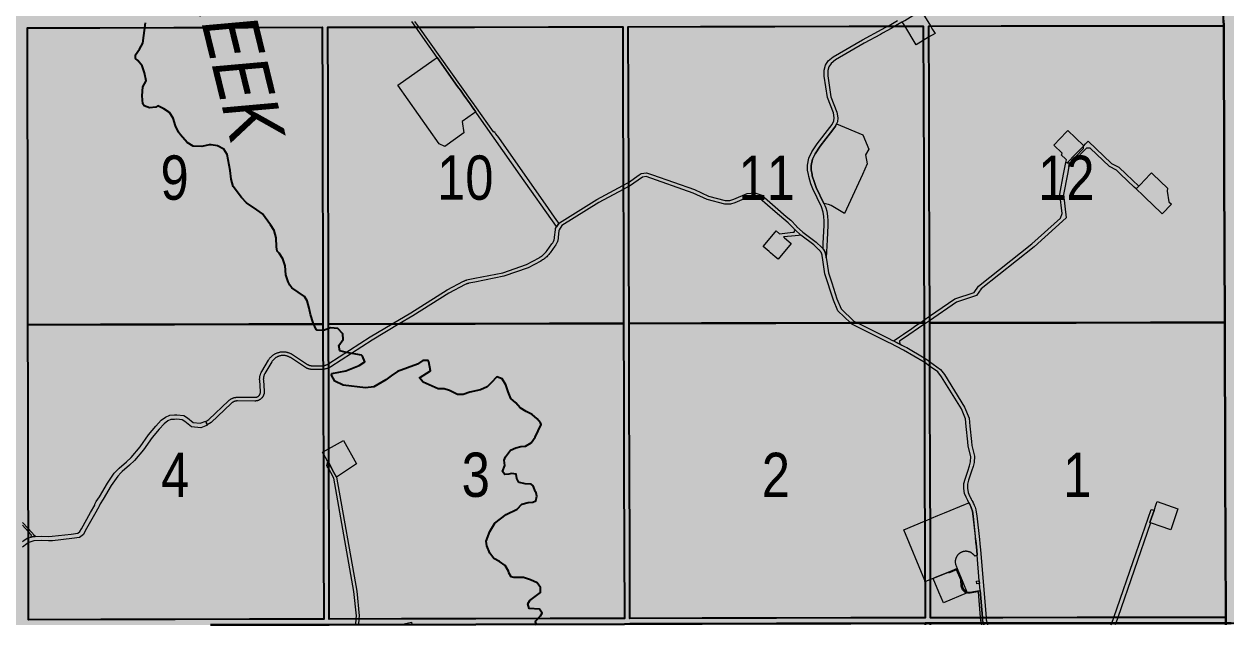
# Model space of a CAD drawing. Extents: x 351064 to 358960, y 6048061 to 6054858.
# Drawn here: x 353195.6 to 353412.9, y 6050432.8 to 6050541.4 of the extents above; entities that cross this region are included whole.
import ezdxf
from ezdxf.enums import TextEntityAlignment as Align

# ---------------------------------------------------------------- set-up
doc = ezdxf.new("R2010")
doc.units = 0
doc.header["$LTSCALE"] = 5
doc.linetypes.add('DASHED2', pattern=[9.525, 6.35, -3.175])
doc.layers.add('AS-ROUTEMAP', color=35, linetype='Continuous', lineweight=0)
for name, color, linetype in [('RoadSeg', 57, 'DASHED2'), ('T-CREEK', 160, 'Continuous'), ('T-WATER-T', 170, 'Continuous'), ('Townships', 57, 'Continuous')]:
    doc.layers.add(name, color=color, linetype=linetype)
doc.layers.add('ROUTE-MAP-BACKGROUND-H', color=7, linetype='Continuous', true_color=0xf0ebff)
doc.layers.add('Sections', color=7, linetype='Continuous', true_color=0xa75418)
doc.styles.add('120', font='ARIALN.TTF', dxfattribs={"height": 13})
doc.styles.add('80LS', font='ARIALNI.TTF', dxfattribs={"height": 10})

msp = doc.modelspace()

# ---------------------------------------------------------------- hatches: boundary and pattern name
at = {"layer": 'ROUTE-MAP-BACKGROUND-H'}
h = msp.add_hatch(color=256, dxfattribs=at)
h.dxf.hatch_style = 1
h.paths.add_polyline_path([(352109.337, 6051083.716), (353736.796, 6051083.637), (353740.383, 6050432.833), (352105.91, 6050432.833)])

# ---------------------------------------------------------------- linework, layer by layer
at = {"layer": 'AS-ROUTEMAP', "flags": 128}
for points in [[(353358.107, 6050538.399), (353356.85, 6050537.638), (353354.786, 6050541.04), (353354.343, 6050541.77), (353354.799, 6050542.046), (353357.501, 6050543.683), (353357.701, 6050543.804), (353357.714, 6050543.811), (353357.773, 6050543.849), (353357.943, 6050543.565), (353358.092, 6050543.317), (353359.455, 6050541.049), (353359.834, 6050540.418), (353360.265, 6050539.706), (353359.111, 6050539.007), (353358.107, 6050538.399)], [(353275.108, 6050521.707), (353271.645, 6050519.255), (353270.656, 6050519.761), (353263.167, 6050530.325), (353269.733, 6050534.973), (353270.278, 6050535.36), (353273.971, 6050530.131), (353274.228, 6050529.768), (353274.421, 6050529.496), (353274.48, 6050529.413), (353275.087, 6050528.555), (353276.211, 6050526.969), (353276.604, 6050526.415), (353276.954, 6050525.921), (353276.999, 6050525.858), (353277.233, 6050525.528), (353277.001, 6050525.363), (353276.834, 6050525.246), (353274.78, 6050523.79), (353275.108, 6050521.707)], [(353347.144, 6050514.216), (353343.907, 6050507.148), (353341.508, 6050508.622), (353341.011, 6050508.757), (353340.177, 6050508.983), (353338.792, 6050511.877), (353338.456, 6050512.757), (353338.086, 6050513.992), (353338.051, 6050514.197), (353337.907, 6050515.037), (353337.889, 6050515.861), (353338.114, 6050516.963), (353338.601, 6050517.956), (353339.49, 6050519.344), (353340.54, 6050520.678), (353341.794, 6050522.27), (353342.246, 6050522.911), (353342.447, 6050523.337), (353347.189, 6050521.376), (353348.298, 6050518.81), (353347.694, 6050517.787), (353348.019, 6050516.125), (353347.144, 6050514.216)], [(353385.669, 6050517.383), (353384.565, 6050516.228), (353384.175, 6050516.302), (353383.91, 6050516.353), (353384.008, 6050516.87), (353383.865, 6050517.007), (353383.152, 6050517.689), (353383.225, 6050518.079), (353381.719, 6050519.519), (353384.023, 6050521.929), (353384.253, 6050522.17), (353384.284, 6050522.141), (353384.525, 6050521.91), (353385.396, 6050521.078), (353385.427, 6050521.048), (353385.657, 6050520.827), (353385.757, 6050520.732), (353385.788, 6050520.703), (353387.023, 6050519.523), (353387.028, 6050519.287), (353387.034, 6050519.052), (353387.039, 6050518.817), (353385.669, 6050517.383)], [(353387.953, 6050520.253), (353392.183, 6050516.209), (353393.494, 6050515.509), (353394.792, 6050514.278), (353397.1, 6050512.087), (353396.641, 6050511.604), (353396.279, 6050511.948), (353393.826, 6050514.277), (353393.098, 6050514.968), (353391.783, 6050515.665), (353388.329, 6050518.965), (353387.627, 6050518.947), (353387.395, 6050518.706), (353387.282, 6050518.589), (353385.67, 6050516.901), (353384.45, 6050515.623), (353384.565, 6050516.228), (353384.175, 6050516.302), (353385.667, 6050517.863), (353386.801, 6050519.049), (353386.913, 6050519.167), (353387.028, 6050519.287), (353387.144, 6050519.408), (353387.489, 6050519.768), (353387.953, 6050520.253)], [(353353.859, 6050484.09), (353353.894, 6050483.585), (353353.446, 6050483.808), (353352.764, 6050484.149), (353353.236, 6050484.471), (353353.866, 6050484.902), (353354.543, 6050485.365), (353356.083, 6050486.416), (353356.796, 6050486.904), (353357.569, 6050487.432), (353358.262, 6050487.905), (353359.265, 6050488.591), (353363.863, 6050491.732), (353367.325, 6050492.906), (353368.111, 6050494.036), (353377.757, 6050501.673), (353382.925, 6050506.302), (353383.237, 6050507.135), (353382.824, 6050510.642), (353383.513, 6050514.267), (353383.91, 6050516.353), (353384.175, 6050516.302), (353384.565, 6050516.228), (353384.45, 6050515.623), (353384.192, 6050514.267), (353383.498, 6050510.618), (353384, 6050506.37), (353378.187, 6050501.163), (353368.601, 6050493.574), (353367.746, 6050492.345), (353364.163, 6050491.131), (353359.268, 6050487.786), (353358.753, 6050487.434), (353358.264, 6050487.1), (353354.549, 6050484.561), (353353.919, 6050484.131), (353353.859, 6050484.09)], [(353402.996, 6050508.86), (353401.352, 6050507.13), (353399.542, 6050508.851), (353398.437, 6050509.899), (353398.393, 6050509.941), (353398.273, 6050510.055), (353398.195, 6050510.129), (353397.91, 6050510.399), (353396.641, 6050511.604), (353397.1, 6050512.087), (353397.33, 6050512.329), (353399.184, 6050514.282), (353399.394, 6050514.504), (353399.627, 6050514.283), (353402.294, 6050511.751), (353402.224, 6050511.194), (353402.559, 6050509.276), (353402.996, 6050508.86)], [(353334.963, 6050504.183), (353335.99, 6050503.239), (353335.578, 6050503.196), (353335.013, 6050503.137), (353332.931, 6050502.921), (353332.863, 6050502.914), (353332.908, 6050502.875), (353333.039, 6050502.765), (353334.282, 6050501.72), (353331.922, 6050498.915), (353331.397, 6050499.357), (353330.556, 6050500.065), (353330.3, 6050500.28), (353329.202, 6050501.203), (353331.384, 6050503.798), (353331.561, 6050504.008), (353332.153, 6050503.51), (353334.585, 6050503.763), (353334.834, 6050503.789), (353334.944, 6050504.124), (353334.963, 6050504.183)], [(353253.332, 6050460.392), (353252.067, 6050459.549), (353251.596, 6050460.388), (353250.658, 6050462.063), (353250.519, 6050462.311), (353249.648, 6050463.864), (353249.541, 6050464.055), (353249.647, 6050464.114), (353250.651, 6050464.677), (353253.319, 6050466.173), (353255.682, 6050461.959), (353253.332, 6050460.392)], [(353367.81, 6050446.333), (353367.887, 6050445.415), (353367.45, 6050445.258), (353367.413, 6050445.314), (353367.391, 6050445.346), (353367.374, 6050445.368), (353367.333, 6050445.421), (353367.29, 6050445.473), (353367.246, 6050445.523), (353367.2, 6050445.571), (353367.152, 6050445.618), (353367.102, 6050445.663), (353367.051, 6050445.706), (353366.998, 6050445.747), (353366.945, 6050445.787), (353366.889, 6050445.824), (353366.833, 6050445.86), (353366.775, 6050445.894), (353366.716, 6050445.925), (353366.656, 6050445.955), (353366.595, 6050445.982), (353366.533, 6050446.008), (353366.47, 6050446.031), (353366.406, 6050446.052), (353366.342, 6050446.07), (353366.277, 6050446.087), (353366.212, 6050446.101), (353366.146, 6050446.113), (353366.08, 6050446.122), (353366.013, 6050446.13), (353365.947, 6050446.135), (353365.88, 6050446.137), (353365.813, 6050446.137), (353365.746, 6050446.135), (353365.679, 6050446.131), (353365.613, 6050446.124), (353365.546, 6050446.115), (353365.48, 6050446.104), (353365.415, 6050446.09), (353365.35, 6050446.074), (353365.286, 6050446.056), (353365.222, 6050446.035), (353365.159, 6050446.012), (353365.097, 6050445.988), (353365.036, 6050445.961), (353364.975, 6050445.931), (353364.916, 6050445.9), (353364.858, 6050445.867), (353364.801, 6050445.832), (353364.746, 6050445.794), (353364.691, 6050445.755), (353364.639, 6050445.714), (353364.587, 6050445.671), (353364.537, 6050445.627), (353364.489, 6050445.58), (353364.443, 6050445.532), (353364.398, 6050445.483), (353364.354, 6050445.431), (353364.313, 6050445.379), (353364.274, 6050445.325), (353364.236, 6050445.269), (353364.201, 6050445.213), (353364.167, 6050445.155), (353364.135, 6050445.096), (353364.106, 6050445.036), (353364.079, 6050444.975), (353364.053, 6050444.913), (353364.01, 6050444.787), (353363.99, 6050444.72), (353363.974, 6050444.652), (353363.959, 6050444.584), (353363.947, 6050444.515), (353363.938, 6050444.446), (353363.931, 6050444.377), (353363.927, 6050444.308), (353363.925, 6050444.238), (353363.926, 6050444.168), (353363.929, 6050444.099), (353363.935, 6050444.029), (353363.943, 6050443.96), (353363.954, 6050443.892), (353363.967, 6050443.823), (353363.983, 6050443.755), (353364.001, 6050443.688), (353364.022, 6050443.622), (353364.071, 6050443.491), (353364.262, 6050443.03), (353362.883, 6050442.458), (353361.184, 6050441.754), (353360.174, 6050441.335), (353359.952, 6050441.243), (353359.412, 6050441.018), (353358.5, 6050440.64), (353358.407, 6050440.864), (353354.608, 6050450.03), (353358.374, 6050451.59), (353358.993, 6050451.847), (353359.378, 6050452.006), (353359.609, 6050452.102), (353360.778, 6050452.587), (353362.009, 6050453.097), (353365.774, 6050454.657), (353366.393, 6050454.913), (353366.512, 6050454.693), (353366.52, 6050454.678), (353366.537, 6050454.646), (353366.619, 6050454.494), (353366.727, 6050454.24), (353366.878, 6050453.881), (353367.018, 6050453.398), (353367.182, 6050452.466), (353367.611, 6050448.271), (353367.621, 6050448.173), (353367.63, 6050448.084), (353367.689, 6050447.51), (353367.81, 6050446.333)], [(353404.19, 6050453.799), (353402.88, 6050450.021), (353400.988, 6050450.678), (353399.593, 6050451.162), (353399.552, 6050451.176), (353399.23, 6050451.288), (353399.102, 6050451.332), (353399.159, 6050451.496), (353399.175, 6050451.543), (353399.867, 6050453.536), (353400.249, 6050454.638), (353400.413, 6050455.11), (353402.29, 6050454.459), (353402.301, 6050454.455), (353404.19, 6050453.799)], [(353366.08, 6050438.644), (353361.771, 6050436.858), (353360.973, 6050438.781), (353359.951, 6050441.244), (353360.174, 6050441.336), (353361.184, 6050441.754), (353362.883, 6050442.458), (353364.263, 6050443.03), (353365.283, 6050440.567), (353366.08, 6050438.644)], [(353368.314, 6050440.298), (353367.816, 6050440.256), (353367.774, 6050440.754), (353368.273, 6050440.796), (353368.314, 6050440.298)]]:
    msp.add_lwpolyline(points, close=True, dxfattribs=at)
for points in [[(353266.184, 6050541.856), (353266.899, 6050540.852), (353276.544, 6050527.316), (353276.938, 6050526.763), (353276.997, 6050526.68), (353277.292, 6050526.266), (353280.39, 6050521.918), (353280.549, 6050521.981), (353280.668, 6050521.813), (353280.834, 6050521.576), (353281.327, 6050520.876), (353286.111, 6050514.084), (353289.358, 6050509.473), (353291.86, 6050505.921), (353292.266, 6050505.345), (353291.865, 6050504.757), (353291.813, 6050504.83), (353285.297, 6050514.082), (353277.452, 6050525.22), (353277.281, 6050525.462), (353277.233, 6050525.528), (353276.999, 6050525.859), (353276.957, 6050525.917), (353276.604, 6050526.416), (353276.212, 6050526.969), (353275.087, 6050528.555), (353274.48, 6050529.413), (353273.972, 6050530.13), (353270.278, 6050535.36), (353268.848, 6050537.381), (353266.388, 6050540.851), (353265.671, 6050541.855)], [(353354.294, 6050541.74), (353353.13, 6050541.037), (353352.329, 6050540.553), (353350.797, 6050539.719), (353350.4, 6050539.504), (353347.488, 6050537.93), (353342.249, 6050534.9), (353341.47, 6050534.281), (353341.074, 6050533.674), (353340.879, 6050532.972), (353340.872, 6050532.01), (353341.457, 6050528.264), (353342.545, 6050525.469), (353342.716, 6050524.447), (353342.619, 6050523.702), (353342.447, 6050523.337), (353342.246, 6050522.911), (353341.794, 6050522.27), (353340.54, 6050520.678), (353339.49, 6050519.344), (353338.601, 6050517.956), (353338.114, 6050516.963), (353337.889, 6050515.861), (353337.907, 6050515.037), (353338.051, 6050514.197), (353338.086, 6050513.992), (353338.456, 6050512.757), (353338.792, 6050511.877), (353340.177, 6050508.983), (353340.361, 6050508.597), (353340.509, 6050508.161), (353340.704, 6050507.583), (353340.856, 6050506.708), (353340.9, 6050505.811), (353340.879, 6050504.979), (353340.76, 6050502.394), (353340.709, 6050501.3), (353340.656, 6050500.209), (353340.656, 6050500.209), (353340.608, 6050499.182), (353340.578, 6050499.367), (353340.524, 6050499.69), (353340.521, 6050499.71), (353340.517, 6050499.729), (353340.513, 6050499.749), (353340.509, 6050499.77), (353340.505, 6050499.789), (353340.501, 6050499.809), (353340.497, 6050499.828), (353340.492, 6050499.853), (353340.483, 6050499.887), (353340.478, 6050499.907), (353340.471, 6050499.933), (353340.462, 6050499.965), (353340.456, 6050499.985), (353340.447, 6050500.013), (353340.437, 6050500.042), (353340.431, 6050500.061), (353340.422, 6050500.089), (353340.411, 6050500.118), (353340.404, 6050500.137), (353340.392, 6050500.169), (353340.382, 6050500.194), (353340.374, 6050500.213), (353340.363, 6050500.238), (353340.353, 6050500.261), (353340.341, 6050500.286), (353340.33, 6050500.312), (353340.319, 6050500.333), (353340.306, 6050500.359), (353340.293, 6050500.385), (353340.284, 6050500.402), (353340.269, 6050500.43), (353340.254, 6050500.458), (353340.24, 6050500.481), (353340.229, 6050500.501), (353340.219, 6050500.518), (353340.21, 6050500.532), (353340.197, 6050500.553), (353340.187, 6050500.569), (353340.176, 6050500.586), (353340.166, 6050500.601), (353340.151, 6050500.623), (353340.142, 6050500.636), (353340.13, 6050500.653), (353340.12, 6050500.668), (353340.099, 6050500.696), (353340.082, 6050500.718), (353340.07, 6050500.734), (353340.061, 6050500.746), (353340.051, 6050500.759), (353340.039, 6050500.774), (353340.022, 6050500.796), (353340.019, 6050500.819), (353340.065, 6050501.816), (353340.213, 6050505.002), (353340.234, 6050505.803), (353340.193, 6050506.634), (353340.056, 6050507.418), (353339.743, 6050508.345), (353338.179, 6050511.613), (353337.824, 6050512.542), (353337.436, 6050513.839), (353337.375, 6050514.195), (353337.241, 6050514.973), (353337.221, 6050515.921), (353337.478, 6050517.18), (353338.019, 6050518.284), (353338.946, 6050519.731), (353341.259, 6050522.668), (353341.667, 6050523.248), (353341.971, 6050523.892), (353342.042, 6050524.435), (353341.895, 6050525.317), (353340.806, 6050528.112), (353340.206, 6050531.959), (353340.213, 6050533.064), (353340.459, 6050533.952), (353340.971, 6050534.736), (353341.87, 6050535.45), (353347.162, 6050538.511), (353350.733, 6050540.443), (353351.818, 6050541.034), (353351.997, 6050541.131), (353353.507, 6050542.043)], [(353369.089, 6050432.833), (353369.005, 6050433.157), (353368.878, 6050433.647), (353368.835, 6050434.162), (353368.424, 6050439.036), (353368.316, 6050440.298), (353368.275, 6050440.796), (353367.887, 6050445.414), (353367.81, 6050446.333), (353367.689, 6050447.51), (353367.674, 6050447.652), (353367.63, 6050448.084), (353367.621, 6050448.173), (353367.611, 6050448.271), (353367.603, 6050448.348), (353367.557, 6050448.798), (353367.182, 6050452.466), (353367.017, 6050453.398), (353366.877, 6050453.884), (353366.727, 6050454.24), (353366.619, 6050454.495), (353366.537, 6050454.646), (353366.52, 6050454.677), (353366.512, 6050454.693), (353366.393, 6050454.913), (353366.196, 6050455.298), (353365.93, 6050455.82), (353365.9, 6050455.897), (353365.624, 6050456.597), (353365.473, 6050457.47), (353365.502, 6050458.356), (353365.699, 6050459.167), (353366.171, 6050460.633), (353366.478, 6050461.587), (353366.704, 6050462.296), (353366.718, 6050463.254), (353366.288, 6050465.106), (353366.171, 6050465.902), (353365.914, 6050468.657), (353365.761, 6050470.038), (353365.036, 6050471.851), (353361.453, 6050477.664), (353360.763, 6050478.529), (353359.293, 6050479.607), (353358.417, 6050480.25), (353358.285, 6050480.327), (353354.573, 6050482.501), (353352.131, 6050483.717), (353351.963, 6050483.803), (353351.512, 6050484.028), (353345.228, 6050487.165), (353344.979, 6050487.404), (353342.724, 6050489.569), (353341.887, 6050491.499), (353340.377, 6050496.284), (353339.987, 6050498.802), (353339.865, 6050499.59), (353339.856, 6050499.641), (353339.843, 6050499.7), (353339.828, 6050499.758), (353339.81, 6050499.816), (353339.791, 6050499.873), (353339.77, 6050499.93), (353339.746, 6050499.985), (353339.721, 6050500.04), (353339.693, 6050500.094), (353339.664, 6050500.146), (353339.633, 6050500.198), (353339.6, 6050500.249), (353339.565, 6050500.298), (353339.528, 6050500.346), (353339.49, 6050500.392), (353339.45, 6050500.438), (353339.365, 6050500.523), (353339.277, 6050500.606), (353338.352, 6050501.478), (353335.99, 6050503.239), (353334.963, 6050504.184), (353334.877, 6050504.263), (353334.78, 6050504.363), (353334.546, 6050504.607), (353333.723, 6050505.46), (353332.927, 6050506.121), (353331.373, 6050507.466), (353328.599, 6050509.866), (353327.613, 6050510.198), (353326.488, 6050510.093), (353324.098, 6050509.099), (353323.265, 6050508.858), (353322.248, 6050508.819), (353319.06, 6050509.679), (353316.552, 6050510.863), (353308.06, 6050513.82), (353307.375, 6050513.728), (353305.062, 6050512.116), (353304.867, 6050512.012), (353303.863, 6050511.472), (353299.49, 6050509.124), (353292.833, 6050504.993), (353292.299, 6050504.211), (353292.285, 6050504.064), (353292.168, 6050502.84), (353292.155, 6050502.726), (353292.138, 6050502.613), (353292.117, 6050502.501), (353292.092, 6050502.389), (353292.063, 6050502.278), (353292.03, 6050502.169), (353291.993, 6050502.061), (353291.952, 6050501.954), (353291.907, 6050501.849), (353291.858, 6050501.745), (353291.806, 6050501.643), (353291.75, 6050501.543), (353291.691, 6050501.446), (353291.561, 6050501.257), (353290.688, 6050500.077), (353290.574, 6050499.925), (353290.455, 6050499.777), (353290.33, 6050499.634), (353290.2, 6050499.495), (353290.065, 6050499.361), (353289.925, 6050499.233), (353289.78, 6050499.109), (353289.632, 6050498.991), (353289.479, 6050498.878), (353289.321, 6050498.771), (353288.996, 6050498.574), (353286.704, 6050497.338), (353282.308, 6050495.818), (353277.077, 6050494.773), (353276.006, 6050494.559), (353275.92, 6050494.54), (353275.834, 6050494.518), (353275.749, 6050494.493), (353275.666, 6050494.465), (353275.583, 6050494.435), (353275.501, 6050494.401), (353275.342, 6050494.325), (353272.405, 6050492.796), (353265.841, 6050488.664), (353263.421, 6050487.225), (353258.49, 6050484.293), (353251.051, 6050479.486), (353250.953, 6050479.424), (353250.852, 6050479.367), (353250.749, 6050479.313), (353250.645, 6050479.263), (353250.617, 6050479.251), (353250.538, 6050479.217), (353250.43, 6050479.175), (353250.321, 6050479.137), (353250.21, 6050479.103), (353250.098, 6050479.072), (353249.985, 6050479.046), (353249.871, 6050479.025), (353249.756, 6050479.007), (353249.641, 6050478.994), (353249.613, 6050478.991), (353249.525, 6050478.984), (353249.294, 6050478.979), (353247.61, 6050478.999), (353247.533, 6050479.002), (353247.457, 6050479.007), (353247.38, 6050479.014), (353247.304, 6050479.025), (353247.228, 6050479.038), (353247.153, 6050479.054), (353247.079, 6050479.072), (353247.005, 6050479.093), (353246.932, 6050479.117), (353246.859, 6050479.143), (353246.788, 6050479.172), (353246.718, 6050479.204), (353246.649, 6050479.237), (353246.581, 6050479.274), (353246.45, 6050479.353), (353243.745, 6050481.123), (353243.674, 6050481.168), (353243.601, 6050481.211), (353243.527, 6050481.25), (353243.452, 6050481.288), (353243.375, 6050481.322), (353243.297, 6050481.354), (353243.218, 6050481.383), (353243.138, 6050481.409), (353243.057, 6050481.432), (353242.975, 6050481.453), (353242.893, 6050481.471), (353242.81, 6050481.485), (353242.726, 6050481.497), (353242.643, 6050481.506), (353242.559, 6050481.512), (353242.475, 6050481.515), (353242.39, 6050481.515), (353242.306, 6050481.512), (353242.222, 6050481.506), (353242.138, 6050481.498), (353242.055, 6050481.486), (353241.972, 6050481.471), (353241.89, 6050481.454), (353241.808, 6050481.433), (353241.727, 6050481.41), (353241.647, 6050481.384), (353241.568, 6050481.355), (353241.49, 6050481.323), (353241.413, 6050481.289), (353241.337, 6050481.252), (353241.263, 6050481.212), (353241.19, 6050481.17), (353241.119, 6050481.125), (353241.049, 6050481.078), (353240.981, 6050481.028), (353240.915, 6050480.976), (353240.851, 6050480.922), (353240.788, 6050480.865), (353240.728, 6050480.807), (353240.67, 6050480.746), (353240.614, 6050480.683), (353240.56, 6050480.618), (353240.508, 6050480.552), (353240.459, 6050480.483), (353240.368, 6050480.342), (353239.124, 6050478.25), (353239.089, 6050478.187), (353239.056, 6050478.124), (353239.025, 6050478.059), (353238.996, 6050477.993), (353238.97, 6050477.926), (353238.946, 6050477.859), (353238.924, 6050477.79), (353238.905, 6050477.721), (353238.889, 6050477.651), (353238.875, 6050477.58), (353238.864, 6050477.509), (353238.855, 6050477.438), (353238.848, 6050477.367), (353238.845, 6050477.295), (353238.844, 6050477.223), (353238.849, 6050477.08), (353238.998, 6050475.075), (353239.001, 6050475.017), (353239.003, 6050474.958), (353239.002, 6050474.9), (353238.999, 6050474.841), (353238.994, 6050474.783), (353238.987, 6050474.725), (353238.978, 6050474.667), (353238.967, 6050474.61), (353238.954, 6050474.553), (353238.939, 6050474.496), (353238.922, 6050474.44), (353238.903, 6050474.385), (353238.882, 6050474.33), (353238.86, 6050474.276), (353238.835, 6050474.223), (353238.808, 6050474.171), (353238.78, 6050474.119), (353238.75, 6050474.069), (353238.718, 6050474.02), (353238.684, 6050473.972), (353238.649, 6050473.925), (353238.612, 6050473.88), (353238.574, 6050473.836), (353238.534, 6050473.793), (353238.493, 6050473.752), (353238.45, 6050473.712), (353238.405, 6050473.673), (353238.36, 6050473.637), (353238.313, 6050473.602), (353238.265, 6050473.568), (353238.216, 6050473.536), (353238.166, 6050473.506), (353238.114, 6050473.478), (353238.062, 6050473.452), (353238.009, 6050473.427), (353237.955, 6050473.404), (353237.9, 6050473.384), (353237.845, 6050473.365), (353237.789, 6050473.348), (353237.732, 6050473.333), (353237.675, 6050473.32), (353237.618, 6050473.309), (353237.56, 6050473.3), (353237.502, 6050473.293), (353237.443, 6050473.289), (353237.326, 6050473.285), (353234.185, 6050473.304), (353234.125, 6050473.303), (353234.064, 6050473.3), (353234.003, 6050473.295), (353233.943, 6050473.287), (353233.883, 6050473.278), (353233.823, 6050473.266), (353233.764, 6050473.252), (353233.706, 6050473.236), (353233.648, 6050473.218), (353233.59, 6050473.197), (353233.534, 6050473.175), (353233.478, 6050473.151), (353233.423, 6050473.124), (353233.37, 6050473.096), (353233.317, 6050473.065), (353233.265, 6050473.033), (353233.215, 6050472.999), (353233.166, 6050472.963), (353233.118, 6050472.925), (353233.027, 6050472.845), (353229.419, 6050469.415), (353228.719, 6050468.964), (353228.473, 6050469.598), (353229.005, 6050469.941), (353232.568, 6050473.328), (353232.631, 6050473.386), (353232.696, 6050473.441), (353232.762, 6050473.494), (353232.831, 6050473.544), (353232.901, 6050473.592), (353232.974, 6050473.637), (353233.047, 6050473.679), (353233.122, 6050473.719), (353233.199, 6050473.756), (353233.277, 6050473.79), (353233.356, 6050473.822), (353233.436, 6050473.85), (353233.518, 6050473.876), (353233.6, 6050473.898), (353233.682, 6050473.918), (353233.766, 6050473.934), (353233.85, 6050473.947), (353233.934, 6050473.958), (353234.019, 6050473.965), (353234.189, 6050473.97), (353237.33, 6050473.952), (353237.365, 6050473.952), (353237.4, 6050473.954), (353237.435, 6050473.957), (353237.47, 6050473.961), (353237.505, 6050473.966), (353237.54, 6050473.973), (353237.574, 6050473.981), (353237.608, 6050473.989), (353237.641, 6050474), (353237.675, 6050474.011), (353237.707, 6050474.023), (353237.74, 6050474.037), (353237.772, 6050474.052), (353237.803, 6050474.068), (353237.834, 6050474.085), (353237.864, 6050474.103), (353237.893, 6050474.122), (353237.922, 6050474.142), (353237.95, 6050474.163), (353237.978, 6050474.185), (353238.004, 6050474.208), (353238.03, 6050474.232), (353238.055, 6050474.257), (353238.079, 6050474.282), (353238.102, 6050474.309), (353238.124, 6050474.336), (353238.145, 6050474.364), (353238.165, 6050474.393), (353238.184, 6050474.422), (353238.202, 6050474.452), (353238.219, 6050474.483), (353238.235, 6050474.514), (353238.25, 6050474.546), (353238.264, 6050474.579), (353238.276, 6050474.611), (353238.288, 6050474.645), (353238.298, 6050474.678), (353238.307, 6050474.712), (353238.315, 6050474.747), (353238.321, 6050474.781), (353238.327, 6050474.816), (353238.331, 6050474.851), (353238.334, 6050474.886), (353238.336, 6050474.921), (353238.336, 6050474.956), (353238.333, 6050475.026), (353238.184, 6050477.03), (353238.179, 6050477.126), (353238.177, 6050477.222), (353238.178, 6050477.317), (353238.183, 6050477.413), (353238.192, 6050477.508), (353238.204, 6050477.603), (353238.219, 6050477.698), (353238.237, 6050477.792), (353238.259, 6050477.885), (353238.284, 6050477.977), (353238.313, 6050478.069), (353238.345, 6050478.159), (353238.38, 6050478.248), (353238.418, 6050478.336), (353238.459, 6050478.422), (353238.551, 6050478.59), (353239.795, 6050480.682), (353239.851, 6050480.774), (353239.911, 6050480.863), (353239.974, 6050480.951), (353240.04, 6050481.036), (353240.109, 6050481.118), (353240.18, 6050481.199), (353240.255, 6050481.276), (353240.332, 6050481.351), (353240.412, 6050481.424), (353240.494, 6050481.493), (353240.579, 6050481.559), (353240.665, 6050481.623), (353240.755, 6050481.683), (353240.846, 6050481.741), (353240.939, 6050481.795), (353241.034, 6050481.845), (353241.13, 6050481.893), (353241.228, 6050481.937), (353241.328, 6050481.977), (353241.429, 6050482.014), (353241.532, 6050482.047), (353241.635, 6050482.077), (353241.739, 6050482.103), (353241.845, 6050482.126), (353241.951, 6050482.144), (353242.057, 6050482.159), (353242.164, 6050482.17), (353242.271, 6050482.178), (353242.379, 6050482.182), (353242.487, 6050482.182), (353242.594, 6050482.178), (353242.702, 6050482.17), (353242.809, 6050482.159), (353242.915, 6050482.144), (353243.021, 6050482.125), (353243.126, 6050482.102), (353243.231, 6050482.076), (353243.334, 6050482.046), (353243.436, 6050482.013), (353243.537, 6050481.976), (353243.637, 6050481.935), (353243.735, 6050481.891), (353243.832, 6050481.844), (353243.926, 6050481.793), (353244.111, 6050481.681), (353246.815, 6050479.911), (353246.86, 6050479.883), (353246.906, 6050479.856), (353246.953, 6050479.831), (353247.001, 6050479.807), (353247.049, 6050479.786), (353247.098, 6050479.766), (353247.148, 6050479.747), (353247.199, 6050479.731), (353247.25, 6050479.716), (353247.302, 6050479.704), (353247.354, 6050479.693), (353247.406, 6050479.684), (353247.459, 6050479.676), (353247.512, 6050479.671), (353247.618, 6050479.666), (353249.302, 6050479.645), (353249.393, 6050479.646), (353249.485, 6050479.65), (353249.576, 6050479.657), (353249.611, 6050479.661), (353249.667, 6050479.668), (353249.758, 6050479.682), (353249.847, 6050479.699), (353249.937, 6050479.719), (353250.025, 6050479.743), (353250.113, 6050479.77), (353250.199, 6050479.8), (353250.284, 6050479.834), (353250.368, 6050479.87), (353250.451, 6050479.909), (353250.532, 6050479.952), (353250.616, 6050480.002), (353250.689, 6050480.045), (353258.138, 6050484.859), (353262.112, 6050487.222), (353265.493, 6050489.233), (353272.073, 6050493.375), (353275.034, 6050494.916), (353275.134, 6050494.966), (353275.236, 6050495.012), (353275.339, 6050495.055), (353275.444, 6050495.094), (353275.55, 6050495.13), (353275.658, 6050495.161), (353275.876, 6050495.213), (353277.076, 6050495.452), (353282.133, 6050496.463), (353286.435, 6050497.95), (353288.679, 6050499.161), (353288.823, 6050499.245), (353288.963, 6050499.333), (353289.1, 6050499.427), (353289.233, 6050499.525), (353289.363, 6050499.628), (353289.488, 6050499.736), (353289.61, 6050499.849), (353289.727, 6050499.966), (353289.841, 6050500.087), (353289.949, 6050500.212), (353290.152, 6050500.474), (353291.026, 6050501.653), (353291.078, 6050501.727), (353291.128, 6050501.802), (353291.175, 6050501.88), (353291.219, 6050501.958), (353291.26, 6050502.039), (353291.299, 6050502.121), (353291.334, 6050502.204), (353291.366, 6050502.288), (353291.396, 6050502.373), (353291.422, 6050502.46), (353291.445, 6050502.547), (353291.465, 6050502.635), (353291.481, 6050502.724), (353291.505, 6050502.903), (353291.63, 6050504.222), (353291.652, 6050504.445), (353291.865, 6050504.757), (353292.266, 6050505.346), (353292.375, 6050505.493), (353299.157, 6050509.701), (353303.861, 6050512.228), (353304.712, 6050512.685), (353304.865, 6050512.791), (353306.785, 6050514.129), (353307.126, 6050514.367), (353308.129, 6050514.502), (353309.185, 6050514.134)], [(353309.185, 6050514.134), (353316.805, 6050511.481), (353319.291, 6050510.307), (353322.324, 6050509.489), (353323.158, 6050509.521), (353323.877, 6050509.729), (353326.325, 6050510.747), (353327.691, 6050510.875), (353328.936, 6050510.456), (353331.371, 6050508.349), (353333.379, 6050506.611), (353334.181, 6050505.944), (353335.23, 6050504.848), (353335.243, 6050504.835), (353336.373, 6050503.784), (353338.782, 6050501.99), (353339.822, 6050501.009), (353339.883, 6050500.95), (353339.942, 6050500.89), (353339.997, 6050500.825), (353340.022, 6050500.796), (353340.039, 6050500.774), (353340.051, 6050500.759), (353340.061, 6050500.746), (353340.07, 6050500.734), (353340.082, 6050500.718), (353340.1, 6050500.694), (353340.12, 6050500.668), (353340.13, 6050500.653), (353340.142, 6050500.637), (353340.151, 6050500.623), (353340.166, 6050500.601), (353340.176, 6050500.586), (353340.187, 6050500.569), (353340.197, 6050500.553), (353340.21, 6050500.532), (353340.219, 6050500.518), (353340.229, 6050500.501), (353340.241, 6050500.481), (353340.253, 6050500.458), (353340.269, 6050500.43), (353340.283, 6050500.404), (353340.293, 6050500.385), (353340.306, 6050500.359), (353340.32, 6050500.332), (353340.329, 6050500.312), (353340.341, 6050500.286), (353340.354, 6050500.258), (353340.363, 6050500.237), (353340.374, 6050500.213), (353340.382, 6050500.194), (353340.39, 6050500.173), (353340.404, 6050500.137), (353340.411, 6050500.118), (353340.42, 6050500.094), (353340.431, 6050500.061), (353340.437, 6050500.042), (353340.446, 6050500.015), (353340.456, 6050499.985), (353340.461, 6050499.965), (353340.47, 6050499.935), (353340.478, 6050499.907), (353340.483, 6050499.887), (353340.491, 6050499.854), (353340.497, 6050499.828), (353340.501, 6050499.808), (353340.505, 6050499.788), (353340.509, 6050499.77), (353340.513, 6050499.749), (353340.517, 6050499.729), (353340.521, 6050499.709), (353340.524, 6050499.69), (353340.575, 6050499.366), (353340.605, 6050499.18), (353340.607, 6050499.153), (353340.653, 6050498.856), (353340.776, 6050498.064), (353341.028, 6050496.432), (353341.189, 6050495.923), (353341.591, 6050494.652), (353342.514, 6050491.727), (353343.283, 6050489.957), (353345.617, 6050487.716), (353346.236, 6050487.407), (353351.815, 6050484.62), (353352.588, 6050484.233), (353352.764, 6050484.149), (353353.446, 6050483.808), (353353.894, 6050483.585), (353353.958, 6050483.552), (353354.281, 6050483.391), (353354.89, 6050483.087), (353355.151, 6050482.935), (353358.283, 6050481.101), (353358.785, 6050480.807), (353359.29, 6050480.435), (353361.233, 6050479.008), (353361.999, 6050478.048), (353365.619, 6050472.177), (353366.416, 6050470.179), (353366.579, 6050468.713), (353366.836, 6050465.965), (353366.943, 6050465.238), (353367.386, 6050463.322), (353367.369, 6050462.189), (353367.134, 6050461.459), (353366.87, 6050460.633), (353366.339, 6050458.976), (353366.166, 6050458.265), (353366.141, 6050457.516), (353366.269, 6050456.778), (353366.516, 6050456.152), (353366.538, 6050456.097), (353366.813, 6050455.554), (353366.932, 6050455.318), (353367.077, 6050455.05), (353367.129, 6050454.953), (353367.221, 6050454.783), (353367.343, 6050454.495), (353367.505, 6050454.112), (353367.642, 6050453.637), (353367.667, 6050453.549), (353367.842, 6050452.558), (353368.284, 6050448.243), (353368.288, 6050448.207), (353368.352, 6050447.58), (353368.359, 6050447.511), (353368.475, 6050446.385), (353369.502, 6050434.162), (353369.535, 6050433.768), (353369.694, 6050433.157), (353369.778, 6050432.833)], [(353195.332, 6050447.924), (353195.627, 6050448.174), (353196.287, 6050448.55), (353196.337, 6050448.564), (353196.863, 6050448.716), (353197.229, 6050448.821), (353197.421, 6050448.83), (353197.6, 6050448.837), (353198.68, 6050448.885), (353200.016, 6050448.838), (353200.654, 6050448.859), (353204.105, 6050449.256), (353205.319, 6050449.41), (353205.691, 6050449.685), (353205.946, 6050450.211), (353207.594, 6050453.165), (353208.362, 6050454.493), (353208.414, 6050454.629), (353208.636, 6050455.126), (353209.2, 6050455.991), (353210.663, 6050458.438), (353211.903, 6050460.228), (353211.968, 6050460.299), (353212.765, 6050461.169), (353214.12, 6050462.292), (353214.948, 6050463.102), (353216.552, 6050464.993), (353218.077, 6050467.179), (353219.393, 6050468.761), (353220.369, 6050469.804), (353221.176, 6050470.391), (353221.935, 6050470.719), (353222.795, 6050470.785), (353223.2, 6050470.817), (353224.452, 6050470.669), (353225.119, 6050470.268)], [(353225.119, 6050470.268), (353226.173, 6050469.423), (353227.419, 6050469.261), (353228.449, 6050469.66), (353228.473, 6050469.598), (353228.719, 6050468.964), (353228.742, 6050468.902), (353227.519, 6050468.429), (353225.842, 6050468.647), (353224.653, 6050469.6), (353224.183, 6050469.883), (353223.184, 6050470.001), (353222.796, 6050469.971), (353222.133, 6050469.919), (353221.58, 6050469.681), (353220.909, 6050469.193), (353220.002, 6050468.224), (353218.723, 6050466.686), (353217.196, 6050464.496), (353215.543, 6050462.548), (353214.664, 6050461.688), (353213.326, 6050460.579), (353213.072, 6050460.301), (353212.539, 6050459.72), (353211.346, 6050457.998), (353209.889, 6050455.561), (353209.351, 6050454.736), (353209.165, 6050454.32), (353209.098, 6050454.143), (353208.3, 6050452.764), (353206.667, 6050449.836), (353206.335, 6050449.152), (353205.632, 6050448.631), (353204.202, 6050448.449), (353200.714, 6050448.049), (353200.016, 6050448.026), (353198.683, 6050448.072), (353197.361, 6050448.014), (353197.15, 6050447.953), (353196.605, 6050447.796), (353196.338, 6050447.645), (353196.095, 6050447.506), (353195.335, 6050446.858)], [(353255.563, 6050432.833), (353255.567, 6050432.916), (353255.625, 6050433.922), (353255.657, 6050434.48), (353255.225, 6050438.895), (353251.59, 6050459.378), (353251.024, 6050460.387), (353250.66, 6050461.036), (353250.408, 6050461.485), (353250.327, 6050461.631), (353250.519, 6050462.311), (353250.658, 6050462.063), (353250.845, 6050461.73), (353251.596, 6050460.388), (353252.067, 6050459.549), (353255.72, 6050438.963), (353256.158, 6050434.49), (353256.126, 6050433.923), (353256.068, 6050432.917)], [(353392.124, 6050432.833), (353392.242, 6050433.174), (353392.591, 6050434.18), (353396.644, 6050445.864), (353399.365, 6050453.71), (353399.606, 6050453.627), (353399.867, 6050453.536), (353399.175, 6050451.543), (353399.159, 6050451.496), (353399.102, 6050451.332), (353399.23, 6050451.288), (353393.297, 6050434.18), (353392.948, 6050433.175), (353392.829, 6050432.833)], [(353195.326, 6050451.346), (353196.333, 6050450.235), (353197.469, 6050448.983), (353197.6, 6050448.837), (353197.421, 6050448.83), (353197.229, 6050448.821), (353196.863, 6050448.716), (353196.905, 6050448.86), (353196.954, 6050449.053), (353196.334, 6050449.737), (353195.327, 6050450.848)], [(353368.744, 6050432.833), (353368.66, 6050433.156), (353368.548, 6050433.59), (353368.5, 6050434.162), (353368.112, 6050438.832), (353367.939, 6050438.811), (353367.616, 6050438.773), (353366.59, 6050438.577), (353366.19, 6050438.586), (353366.038, 6050438.626), (353365.714, 6050438.713), (353365.247, 6050439.182), (353365.007, 6050439.837), (353364.939, 6050440.961), (353364.172, 6050442.812), (353362.718, 6050442.21), (353362.655, 6050442.364), (353362.883, 6050442.458), (353364.262, 6050443.03)], [(353364.262, 6050443.03), (353365.104, 6050440.999), (353365.172, 6050439.871), (353365.391, 6050439.274), (353365.801, 6050438.862), (353366.013, 6050438.805), (353366.214, 6050438.752), (353366.576, 6050438.744), (353367.59, 6050438.938), (353367.925, 6050438.977), (353368.423, 6050439.036), (353368.835, 6050434.162), (353368.878, 6050433.647), (353369.005, 6050433.157), (353369.089, 6050432.833)], [(353256.068, 6050432.917), (353256.063, 6050432.833)], [(353263.303, 6050432.833), (353263.785, 6050432.935), (353265.619, 6050433.32), (353265.694, 6050432.939)], [(353265.694, 6050432.939), (353265.715, 6050432.833)]]:
    msp.add_lwpolyline(points, dxfattribs=at)
at = {"layer": 'Sections', "flags": 128}
for points in [[(353249.598, 6050500.576), (353249.629, 6050487.171), (353236.212, 6050487.142), (353222.795, 6050487.112), (353209.379, 6050487.082), (353196.297, 6050487.053), (353196.271, 6050500.459), (353196.245, 6050513.865), (353196.219, 6050527.271), (353196.193, 6050540.677), (353209.269, 6050540.706), (353222.681, 6050540.735), (353236.092, 6050540.763), (353249.504, 6050540.792), (353249.535, 6050527.387), (353249.566, 6050513.982)], [(353303.928, 6050500.695), (353303.964, 6050487.291), (353290.548, 6050487.261), (353277.132, 6050487.232), (353263.715, 6050487.202), (353250.634, 6050487.173), (353250.603, 6050500.579), (353250.572, 6050513.984), (353250.541, 6050527.389), (353250.51, 6050540.794), (353263.586, 6050540.822), (353276.997, 6050540.851), (353290.408, 6050540.88), (353303.819, 6050540.908), (353303.856, 6050527.504), (353303.892, 6050514.099)], [(353358.258, 6050500.814), (353358.299, 6050487.41), (353344.883, 6050487.381), (353331.467, 6050487.351), (353318.051, 6050487.322), (353304.97, 6050487.293), (353304.933, 6050500.697), (353304.897, 6050514.102), (353304.861, 6050527.506), (353304.825, 6050540.91), (353317.901, 6050540.938), (353331.312, 6050540.967), (353344.723, 6050540.996), (353358.134, 6050541.024), (353358.175, 6050527.621), (353358.217, 6050514.217)], [(353412.587, 6050500.867), (353412.633, 6050487.461), (353399.217, 6050487.448), (353385.801, 6050487.436), (353372.385, 6050487.423), (353359.304, 6050487.411), (353359.263, 6050500.815), (353359.222, 6050514.218), (353359.181, 6050527.622), (353359.14, 6050541.025), (353372.216, 6050541.04), (353385.627, 6050541.055), (353399.038, 6050541.07), (353412.449, 6050541.085), (353412.495, 6050527.679), (353412.541, 6050514.273)], [(353249.723, 6050446.955), (353249.753, 6050433.885), (353236.331, 6050433.855), (353222.909, 6050433.824), (353209.488, 6050433.794), (353196.401, 6050433.764), (353196.375, 6050446.835), (353196.349, 6050460.241), (353196.323, 6050473.647), (353196.297, 6050487.053), (353209.379, 6050487.082), (353222.795, 6050487.112), (353236.212, 6050487.142), (353249.629, 6050487.171), (353249.66, 6050473.766), (353249.691, 6050460.361)], [(353304.073, 6050447.077), (353304.108, 6050434.008), (353290.687, 6050433.978), (353277.266, 6050433.948), (353263.845, 6050433.917), (353250.759, 6050433.888), (353250.728, 6050446.958), (353250.697, 6050460.363), (353250.666, 6050473.768), (353250.634, 6050487.173), (353263.715, 6050487.202), (353277.132, 6050487.232), (353290.548, 6050487.261), (353303.964, 6050487.291), (353304, 6050473.886), (353304.036, 6050460.482)], [(353358.422, 6050447.199), (353358.463, 6050434.131), (353345.042, 6050434.101), (353331.621, 6050434.07), (353318.2, 6050434.04), (353305.114, 6050434.011), (353305.078, 6050447.08), (353305.042, 6050460.484), (353305.006, 6050473.889), (353304.97, 6050487.293), (353318.051, 6050487.322), (353331.467, 6050487.351), (353344.883, 6050487.381), (353358.299, 6050487.41), (353358.34, 6050474.007), (353358.381, 6050460.603)], [(353412.772, 6050447.243), (353412.817, 6050434.172), (353399.396, 6050434.162), (353385.975, 6050434.152), (353372.554, 6050434.142), (353359.468, 6050434.132), (353359.428, 6050447.2), (353359.387, 6050460.604), (353359.346, 6050474.008), (353359.304, 6050487.411), (353372.385, 6050487.423), (353385.801, 6050487.436), (353399.217, 6050487.448), (353412.633, 6050487.461), (353412.679, 6050474.055), (353412.726, 6050460.649)]]:
    msp.add_lwpolyline(points, close=True, dxfattribs=at)
for points in [[(353229.268, 6050432.833), (353236.333, 6050432.849), (353249.756, 6050432.88), (353249.756, 6050432.833)], [(353250.761, 6050432.833), (353250.761, 6050432.882), (353263.847, 6050432.912), (353277.269, 6050432.942), (353290.69, 6050432.973), (353304.111, 6050433.003), (353304.111, 6050432.833)], [(353305.117, 6050432.833), (353305.116, 6050433.005), (353318.202, 6050433.035), (353331.624, 6050433.065), (353345.045, 6050433.095), (353358.466, 6050433.126), (353358.467, 6050432.833)], [(353359.472, 6050432.833), (353359.471, 6050433.127), (353372.557, 6050433.136), (353385.978, 6050433.146), (353399.399, 6050433.156), (353412.82, 6050433.166), (353412.822, 6050432.833)]]:
    msp.add_lwpolyline(points, dxfattribs=at)
at = {"layer": 'T-CREEK', "flags": 128}
msp.add_lwpolyline([(353287.978, 6050432.833), (353288.179, 6050433.024), (353288.047, 6050433.41), (353288.085, 6050433.592), (353288.953, 6050434.483), (353289.22, 6050434.977), (353288.767, 6050435.668), (353286.88, 6050435.788), (353286.663, 6050436.625), (353287.023, 6050437.22), (353288.922, 6050438.707), (353288.977, 6050439.594), (353288.335, 6050440.463), (353287.15, 6050440.988), (353285.851, 6050441.399), (353284.118, 6050441.393), (353283.663, 6050441.528), (353283.231, 6050442.237), (353283.149, 6050442.551), (353282.559, 6050443.559), (353281.517, 6050444.294), (353280.491, 6050444.816), (353279.778, 6050445.812), (353279.259, 6050447.099), (353279.154, 6050447.994), (353279.79, 6050449.693), (353280.715, 6050451.192), (353282.747, 6050452.805), (353284.754, 6050453.749), (353285.596, 6050454.624), (353286.702, 6050454.932), (353287.589, 6050455.01), (353288.11, 6050455.275), (353288.283, 6050456.081), (353288.155, 6050456.689), (353288.025, 6050456.896), (353287.642, 6050457.959), (353287.233, 6050458.291), (353286.179, 6050458.3), (353285.158, 6050458.571), (353284.944, 6050458.715), (353284.685, 6050459.304), (353284.547, 6050460.059), (353283.696, 6050460.194), (353283.201, 6050460.065), (353282.503, 6050460.023), (353282.077, 6050460.546), (353282.485, 6050461.649), (353282.401, 6050462.612), (353282.613, 6050463.212), (353283.54, 6050464.386), (353284.489, 6050464.833), (353285.418, 6050465.088), (353286.236, 6050465.108), (353287.255, 6050465.758), (353287.958, 6050466.766), (353289.061, 6050469.025), (353288.976, 6050469.351), (353288.357, 6050470.054), (353287.451, 6050470.85), (353286.329, 6050471.387), (353285.284, 6050472.033), (353284.47, 6050472.947), (353283.581, 6050473.734), (353283.093, 6050474.952), (353282.692, 6050476.22), (353282.004, 6050477.265), (353281.065, 6050477.629), (353280.92, 6050477.549), (353280.151, 6050476.664), (353279.279, 6050475.858), (353278.082, 6050475.304), (353276.202, 6050474.88), (353274.998, 6050474.434), (353273.971, 6050474.489), (353272.497, 6050475.208), (353271.55, 6050475.468), (353270.479, 6050475.514), (353267.724, 6050476.721), (353267.071, 6050477.466), (353269.07, 6050478.743), (353268.779, 6050480.353), (353268.624, 6050480.629), (353267.701, 6050480.605), (353266.703, 6050479.942), (353263.126, 6050478.613), (353261.933, 6050477.855), (353261.008, 6050477.118), (353258.801, 6050475.877), (353257.317, 6050475.679), (353253.27, 6050476.165), (353251.762, 6050476.87), (353251.156, 6050477.938), (353251.23, 6050478.254), (353253.753, 6050478.746), (353256.194, 6050479.706), (353257.185, 6050480.394), (353256.799, 6050481.392), (353256.571, 6050481.555), (353253.865, 6050482.038), (353252.691, 6050482.353), (353252.475, 6050483.341), (353253.249, 6050484.386), (353253.241, 6050485.396), (353252.317, 6050486.392), (353250.984, 6050486.53), (353249.735, 6050486.047), (353248.59, 6050486.108), (353248.367, 6050486.225), (353247.882, 6050487.435), (353247.374, 6050488.897), (353247.15, 6050490.087), (353246.777, 6050491.381), (353246.263, 6050492.195), (353244.007, 6050493.75), (353243.611, 6050494.209), (353243.321, 6050494.815), (353242.905, 6050496.074), (353242.798, 6050497.726), (353242.366, 6050498.993), (353241.723, 6050500.022), (353241.331, 6050500.367), (353241.222, 6050501.128), (353241.19, 6050502.765), (353240.819, 6050504.061), (353240.164, 6050505.137), (353238.712, 6050507.081), (353237.698, 6050507.81), (353235.782, 6050509.059), (353234.872, 6050510.033), (353233.391, 6050512.046), (353233.006, 6050513.351), (353232.851, 6050514.94), (353232.314, 6050517.79), (353231.681, 6050518.812), (353230.557, 6050519.372), (353229.412, 6050519.583), (353229.039, 6050519.573), (353227.712, 6050519.253), (353226.159, 6050519.327), (353225.104, 6050519.973), (353223.896, 6050521.347), (353223.51, 6050521.869), (353222.991, 6050523.008), (353222.55, 6050524.372), (353221.893, 6050525.401), (353220.881, 6050526.083), (353219.753, 6050526.608), (353219.398, 6050526.387), (353218.242, 6050526.272), (353217.319, 6050526.614), (353217.043, 6050526.976), (353216.96, 6050528.442), (353217.055, 6050530.056), (353217.639, 6050531.147), (353217.388, 6050532.582), (353216.915, 6050533.86), (353216.164, 6050534.786), (353215.723, 6050535.167), (353215.743, 6050535.842), (353216.478, 6050536.824), (353217.066, 6050537.915), (353217.536, 6050541.588)], dxfattribs=at)
at = {"layer": 'Townships', "flags": 128}
for points in [[(353413.826, 6050433.171), (353412.82, 6050433.166), (353412.817, 6050434.172), (353412.726, 6050460.649), (353412.633, 6050487.461), (353412.541, 6050514.273), (353412.449, 6050541.085), (353412.445, 6050542.091), (353412.355, 6050568.568), (353412.263, 6050595.38), (353412.171, 6050622.192), (353412.079, 6050649.004), (353412.076, 6050650.01), (353411.985, 6050676.487), (353411.894, 6050703.299), (353411.802, 6050730.111), (353411.713, 6050756.923), (353412.718, 6050756.927), (353439.119, 6050757.043)], [(353412.445, 6050542.091), (353412.449, 6050541.085), (353412.541, 6050514.273), (353412.633, 6050487.461), (353412.726, 6050460.649), (353412.817, 6050434.172), (353412.82, 6050433.166), (353385.978, 6050433.146), (353359.471, 6050433.127), (353358.466, 6050433.126), (353331.624, 6050433.065), (353305.116, 6050433.005), (353304.111, 6050433.003), (353277.269, 6050432.942), (353250.761, 6050432.882), (353249.756, 6050432.88), (353229.271, 6050432.833)], [(353412.822, 6050432.833), (353412.82, 6050433.166), (353413.826, 6050433.171), (353440.314, 6050433.289), (353467.137, 6050433.409), (353468.142, 6050433.413), (353494.63, 6050433.532), (353521.453, 6050433.651), (353522.458, 6050433.656), (353548.945, 6050433.774), (353575.768, 6050433.894), (353576.773, 6050433.899), (353603.261, 6050434.017), (353630.082, 6050434.136), (353631.087, 6050434.14), (353657.573, 6050434.258), (353684.395, 6050434.376), (353685.4, 6050434.379), (353711.886, 6050434.439), (353738.707, 6050434.5)], [(353229.271, 6050432.833), (353249.756, 6050432.88), (353250.761, 6050432.882), (353277.269, 6050432.942), (353304.111, 6050433.003), (353305.116, 6050433.005), (353331.624, 6050433.065), (353358.466, 6050433.126), (353359.471, 6050433.127), (353385.978, 6050433.146), (353412.82, 6050433.166)], [(353412.82, 6050433.166), (353412.822, 6050432.833)]]:
    msp.add_lwpolyline(points, dxfattribs=at)

# ---------------------------------------------------------------- texts
at = {"layer": 'RoadSeg', "style": '120'}
for s, height, p in [('9', 8.002, (353222.806, 6050513.652)), ('10', 8.0015, (353275.354, 6050513.644)), ('11', 8.0015, (353329.84, 6050513.624)), ('12', 8.0015, (353384.001, 6050513.608)), ('4', 8.002, (353222.901, 6050459.949)), ('3', 8.002, (353277.249, 6050459.969)), ('2', 8.002, (353331.494, 6050459.934)), ('1', 8.002, (353385.98, 6050459.949))]:
    msp.add_text(s, height=height, dxfattribs=at).set_placement(p, align=Align.MIDDLE_CENTER)
at = {"layer": 'T-WATER-T', "style": '80LS'}
msp.add_text('RAT CREEK', height=9.9916, rotation=283.7472, dxfattribs=at).set_placement((353225.321, 6050551.03), align=Align.CENTER)

doc.saveas('drawing.dxf')
